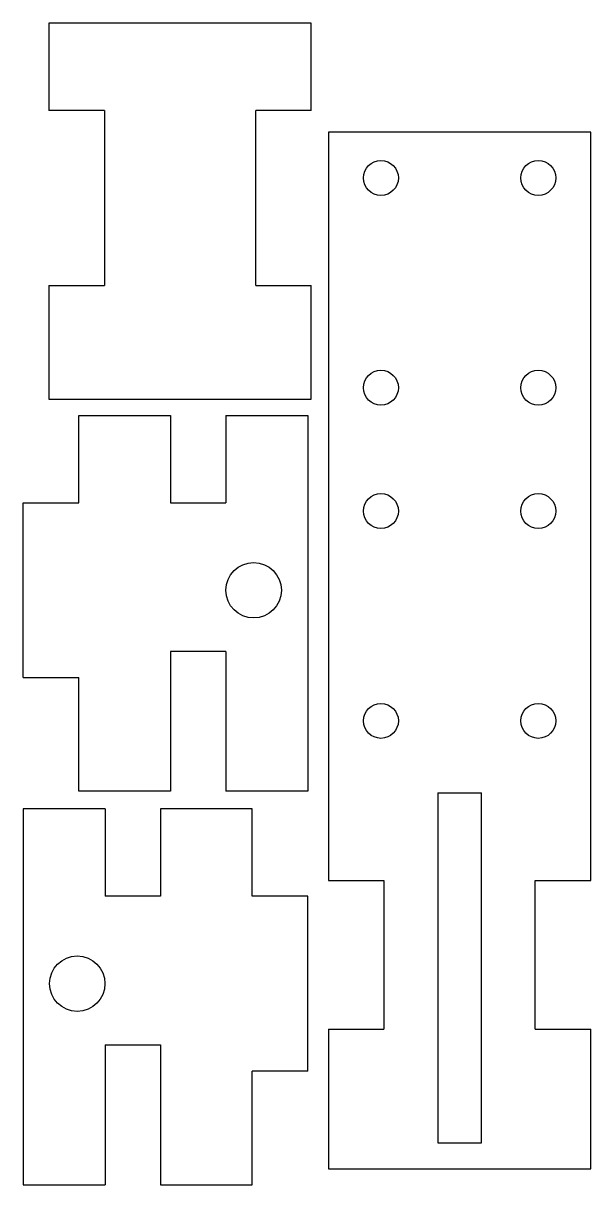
# Model space of a CAD drawing. Extents: x -50 to 15, y -84 to 49.
import ezdxf

# ---------------------------------------------------------------- set-up
doc = ezdxf.new("R2010")
doc.units = 0
doc.layers.add('CAD', color=7, linetype='CONTINUOUS')

msp = doc.modelspace()

# ---------------------------------------------------------------- linework, layer by layer
at = {"layer": 'CAD', "color": 5, "linetype": 'CONTINUOUS'}
for p, q in [((-16.96, 48.75), (-46.96, 48.75)), ((-46.96, 48.75), (-46.96, 38.75)), ((-16.96, 38.75), (-16.96, 48.75)), ((-40.61, 38.75), (-46.96, 38.75)), ((-40.61, 38.75), (-40.61, 18.75)), ((-23.31, 18.75), (-23.31, 38.75)), ((-16.96, 38.75), (-23.31, 38.75)), ((15, 36.3), (-15, 36.3)), ((-15, 36.3), (-15, -49.3)), ((15, -49.3), (15, 36.3)), ((-46.96, 18.75), (-40.61, 18.75)), ((-46.96, 18.75), (-46.96, 5.75)), ((-23.31, 18.75), (-16.96, 18.75)), ((-16.96, 5.75), (-16.96, 18.75)), ((-46.96, 5.75), (-16.96, 5.75)), ((-43.54, 3.89), (-33.07, 3.89)), ((-43.54, -6.11), (-43.54, 3.89)), ((-33.07, 3.89), (-33.07, -6.11)), ((-26.72, 3.89), (-26.72, -6.11)), ((-26.72, 3.89), (-17.37, 3.89)), ((-17.37, 3.89), (-17.37, -39.11)), ((-49.89, -6.11), (-43.54, -6.11)), ((-49.89, -26.11), (-49.89, -6.11)), ((-33.07, -6.11), (-26.72, -6.11)), ((-26.72, -23.11), (-33.07, -23.11)), ((-33.07, -23.11), (-33.07, -39.11)), ((-26.72, -23.11), (-26.72, -39.11)), ((-49.89, -26.11), (-43.54, -26.11)), ((-43.54, -39.11), (-43.54, -26.11)), ((-33.07, -39.11), (-43.54, -39.11)), ((-17.37, -39.11), (-26.72, -39.11)), ((-2.5, -39.3), (2.5, -39.3)), ((-2.5, -39.3), (-2.5, -79.3)), ((2.5, -79.3), (2.5, -39.3)), ((-49.89, -41.11), (-49.89, -84.11)), ((-40.54, -41.11), (-49.89, -41.11)), ((-40.54, -41.11), (-40.54, -51.11)), ((-23.72, -41.11), (-34.19, -41.11)), ((-34.19, -41.11), (-34.19, -51.11)), ((-23.72, -51.11), (-23.72, -41.11)), ((-15, -49.3), (-8.65, -49.3)), ((-8.65, -49.3), (-8.65, -66.3)), ((8.65, -66.3), (8.65, -49.3)), ((8.65, -49.3), (15, -49.3)), ((-34.19, -51.11), (-40.54, -51.11)), ((-17.37, -51.11), (-23.72, -51.11)), ((-17.37, -71.11), (-17.37, -51.11)), ((-15, -66.3), (-8.65, -66.3)), ((-15, -66.3), (-15, -82.3)), ((8.65, -66.3), (15, -66.3)), ((15, -82.3), (15, -66.3)), ((-40.54, -68.11), (-40.54, -84.11)), ((-40.54, -68.11), (-34.19, -68.11)), ((-34.19, -68.11), (-34.19, -84.11)), ((-23.72, -84.11), (-23.72, -71.11)), ((-17.37, -71.11), (-23.72, -71.11)), ((-2.5, -79.3), (2.5, -79.3)), ((-15, -82.3), (15, -82.3)), ((-49.89, -84.11), (-40.54, -84.11)), ((-34.19, -84.11), (-23.72, -84.11))]:
    msp.add_line(p, q, dxfattribs=at)
for centre, radius in [((-9, 31.05), 2), ((9, 31.05), 2), ((-9, 7.05), 2), ((9, 7.05), 2), ((-9, -7.05), 2), ((9, -7.05), 2), ((-23.55, -16.11), 3.17), ((-9, -31.05), 2), ((9, -31.05), 2), ((-43.72, -61.11), 3.17)]:
    msp.add_circle(centre, radius, dxfattribs=at)

doc.saveas('drawing.dxf')
